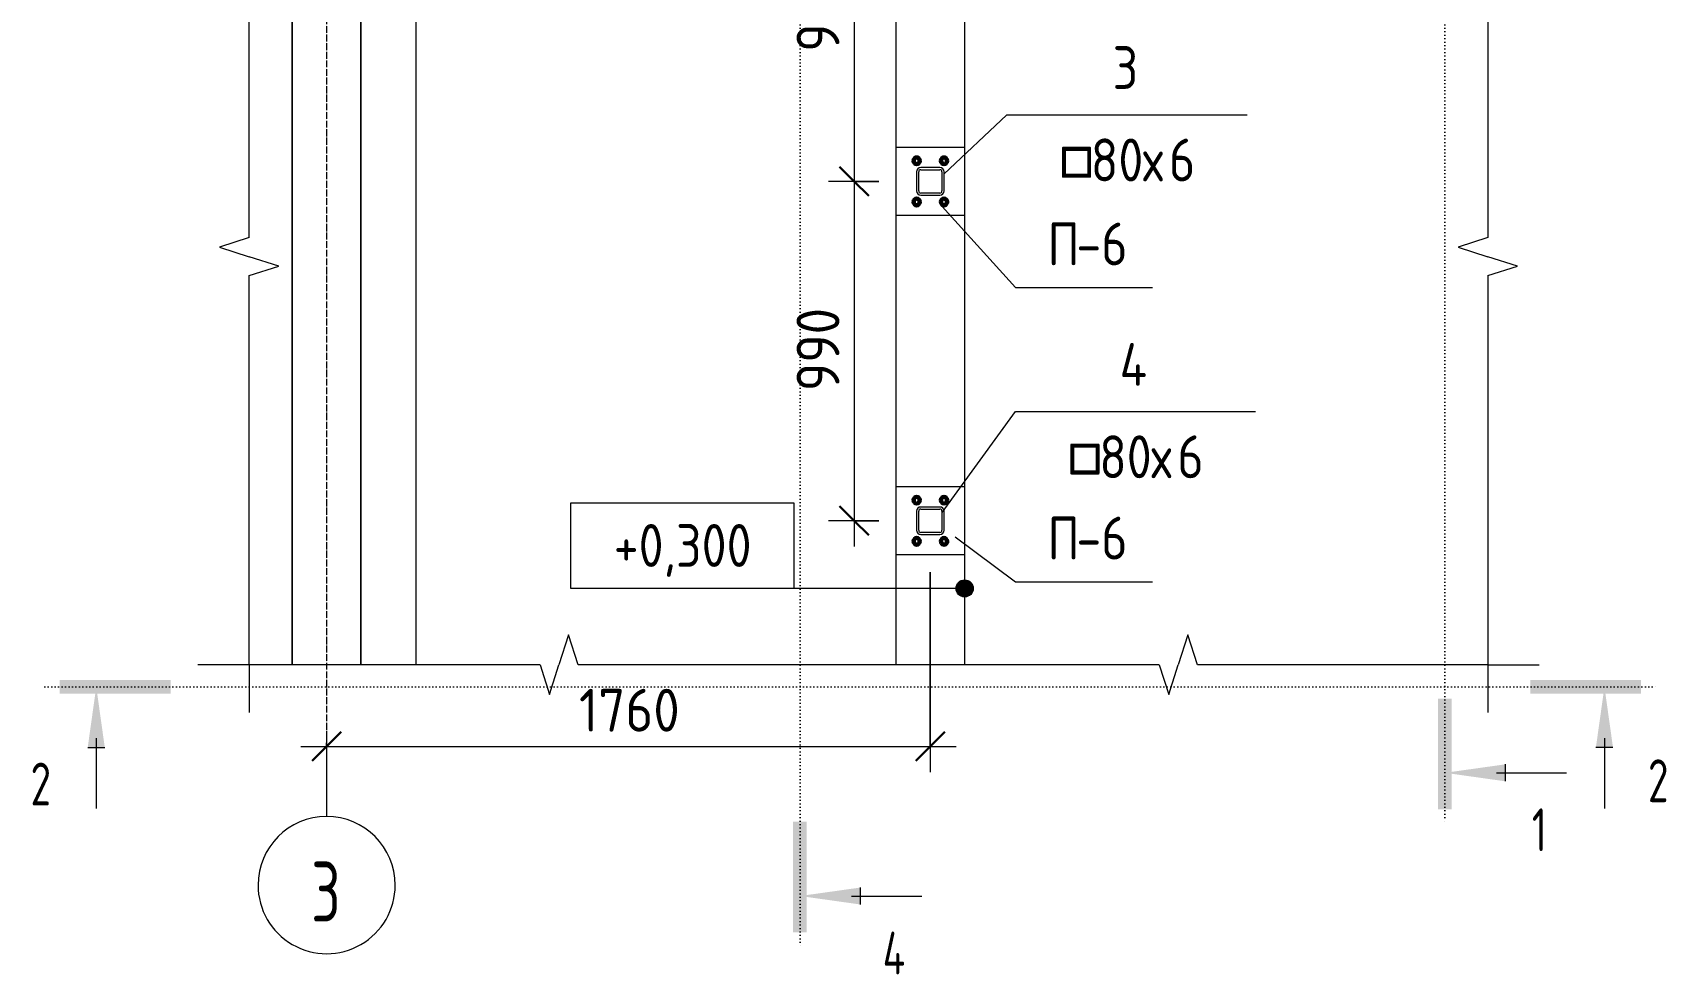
# Model space of a CAD drawing. Header units: millimetres. Extents: x 18265 to 85480, y -42500 to 14888.
# Drawn here: x 37132 to 41894, y 887 to 3634 of the extents above; entities that cross this region are included whole.
import ezdxf

# ---------------------------------------------------------------- set-up
doc = ezdxf.new("R2010")
doc.units = ezdxf.units.MM
for name, pattern in [('01 Штриховая _4 мм_', [6, 3.5, -2.5]), ('02 Штрихпунктирная _20 мм_', [25, 20, -2.5, 0, -2.5]), ('04 Пунктир 10мм', [10, 0, -10])]:
    doc.linetypes.add(name, pattern=pattern)
for name, color, linetype, lineweight in [('AA_Dim', 7, 'Continuous', 9), ('AA_Dim-50', 7, 'Continuous', 9), ('AA_Oformlenie', 7, 'Continuous', 9), ('AA_Razrez', 7, 'Continuous', 9), ('AA_Vinoska', 7, 'Continuous', 9), ('AA_Visotnaya otmetka', 7, 'Continuous', 9), ('AF_Balki', 7, 'Continuous', 20), ('AF_Stena_Опалубка', 253, 'Continuous', 20), ('AF_Stena_Опалубка_Существующая', 253, 'Continuous', 20), ('KR_Colonna_KG', 7, 'Continuous', 20), ('KR_Detal', 7, 'Continuous', 20), ('Оси', 7, 'Continuous', 9)]:
    doc.layers.add(name, color=color, linetype=linetype, lineweight=lineweight)
doc.styles.add('ISOCPEUR', font='isocpeur.TTF', dxfattribs={"width": 0.7, "height": 175})
doc.styles.add('ISOCPEUR_1', font='isocpeur.TTF', dxfattribs={"width": 0.7, "height": 125})
doc.styles.add('ISOCPEUR_2', font='isocpeur.TTF', dxfattribs={"width": 0.85, "height": 125})
doc.styles.add('ISOCPEUR_3', font='isocpeur.TTF', dxfattribs={"width": 0.9, "height": 125})
doc.styles.add('ISOCPEUR_4', font='isocpeur.TTF', dxfattribs={"width": 0.85, "height": 125})
doc.dimstyles.new('05_Округл_5мм__прозр_', dxfattribs={"dimscale": 304.8, "dimtxt": 125.344371, "dimasz": 0.278871, "dimexe": 0.246063, "dimexo": 0.164042, "dimgap": 0.016404, "dimtad": 1, "dimdec": 0, "dimrnd": 5, "dimdsep": 46, "dimtxsty": 'ISOCPEUR_3', "dimblk1": 'OBLIQUE', "dimblk2": 'OBLIQUE', "dimsah": 1, "dimcen": 0.09, "dimdle": 0.246063, "dimazin": 0, "dimtfac": 1, "dimtdec": 4, "dimtix": 1, "dimtmove": 0, "dimatfit": 3, "dimfxl": 1, "dimtvp": 1, "dimtolj": 1, "dimtzin": 0, "dimlwd": 18, "dimlwe": 18, "dimarcsym": 2})

# ---------------------------------------------------------------- blocks, each defined once
blk = doc.blocks.new('354_Прокат Лист _НесКаркас_РабПлоск_ - 354_Прокат Лист _НесКаркас_РабПлоск_-4002182-КР_ПЛ_Км_1')
at = {"layer": 'AF_Balki'}
for p, q in [((-50, -100), (-50, 100)), ((-50, 100), (150, 100)), ((150, 100), (150, -100)), ((150, -100), (-50, -100))]:
    blk.add_line(p, q, dxfattribs=at)
blk = doc.blocks.new('354_Анкер клиновой _СоедНесК_РабПлоск_ - M12x120_20-3827929-КР_ПЛ_Км_1')
at = {"layer": 'KR_Detal', "lineweight": 35}
for start, end in [(120, 180), (90, 120), (60, 90), (360, 60), (180, 240), (240, 270), (270, 300), (300, 360)]:
    blk.add_arc((0, 0), 9, start, end, dxfattribs=at)
for points in [[(-9, 5.2), (-8.3, 5.6), (-6.8, 6.5), (-5.3, 7.3), (-4.5, 7.8)], [(-9, 0), (-9, 0.9), (-9, 2.7), (-9, 4.4), (-9, 5.2)], [(-4.5, 7.8), (-3.7, 8.2), (-2.2, 9.1), (-0.7, 10), (0, 10.4)], [(0, 10.4), (0.7, 10), (2.2, 9.1), (3.7, 8.2), (4.5, 7.8)], [(4.5, 7.8), (5.3, 7.3), (6.8, 6.5), (8.3, 5.6), (9, 5.2)], [(9, 5.2), (9, 4.4), (9, 2.7), (9, 0.9), (9, 0)], [(-9, -5.2), (-9, -4.4), (-9, -2.7), (-9, -0.9), (-9, 0)], [(-4.5, -7.8), (-5.3, -7.3), (-6.8, -6.5), (-8.3, -5.6), (-9, -5.2)], [(0, -10.4), (-0.7, -10), (-2.2, -9.1), (-3.7, -8.2), (-4.5, -7.8)], [(4.5, -7.8), (3.7, -8.2), (2.2, -9.1), (0.7, -10), (0, -10.4)], [(9, -5.2), (8.3, -5.6), (6.8, -6.5), (5.3, -7.3), (4.5, -7.8)], [(9, 0), (9, -0.9), (9, -2.7), (9, -4.4), (9, -5.2)]]:
    blk.add_open_spline(points, degree=3, dxfattribs=at)
blk = doc.blocks.new('354_Анкер клиновой _СоедНесК_РабПлоск_ - M12x120_20-3843482-КР_ПЛ_Км_1')
at = {"layer": 'KR_Detal', "lineweight": 35}
for start, end in [(120, 180), (180, 240), (90, 120), (60, 90), (0, 60), (300, 0), (240, 270), (270, 300)]:
    blk.add_arc((0, 0), 9, start, end, dxfattribs=at)
for points in [[(-9, 5.2), (-8.3, 5.6), (-6.8, 6.5), (-5.3, 7.3), (-4.5, 7.8)], [(-9, 0), (-9, 0.9), (-9, 2.7), (-9, 4.4), (-9, 5.2)], [(-9, -5.2), (-9, -4.4), (-9, -2.7), (-9, -0.9), (-9, 0)], [(-4.5, 7.8), (-3.7, 8.2), (-2.2, 9.1), (-0.7, 10), (0, 10.4)], [(0, 10.4), (0.7, 10), (2.2, 9.1), (3.7, 8.2), (4.5, 7.8)], [(4.5, 7.8), (5.3, 7.3), (6.8, 6.5), (8.3, 5.6), (9, 5.2)], [(9, 5.2), (9, 4.4), (9, 2.7), (9, 0.9), (9, 0)], [(9, 0), (9, -0.9), (9, -2.7), (9, -4.4), (9, -5.2)], [(-4.5, -7.8), (-5.3, -7.3), (-6.8, -6.5), (-8.3, -5.6), (-9, -5.2)], [(0, -10.4), (-0.7, -10), (-2.2, -9.1), (-3.7, -8.2), (-4.5, -7.8)], [(4.5, -7.8), (3.7, -8.2), (2.2, -9.1), (0.7, -10), (0, -10.4)], [(9, -5.2), (8.3, -5.6), (6.8, -6.5), (5.3, -7.3), (4.5, -7.8)]]:
    blk.add_open_spline(points, degree=3, dxfattribs=at)
blk = doc.blocks.new('354_Шайба_ГОСТ 11371-78_СоедНесК_РабПлоск_ - Шайба_ГОСТ 11371-78-V100-КР_ПЛ_Км_1')
at = {"layer": 'KR_Detal', "lineweight": 35}
for start, end in [(0, 180), (180, 0)]:
    blk.add_arc((0, 0), 12, start, end, dxfattribs=at)
at = {"layer": 'KR_Detal', "linetype": '01 Штриховая _4 мм_', "lineweight": 35}
for start, end in [(0, 180), (180, 360)]:
    blk.add_arc((0, 0), 6.5, start, end, dxfattribs=at)
blk = doc.blocks.new('354_Шайба_ГОСТ 11371-78_СоедНесК_РабПлоск_ - Шайба_ГОСТ 11371-78-V101-КР_ПЛ_Км_1')
at = {"layer": 'KR_Detal', "lineweight": 35}
for start, end in [(360, 180), (180, 360)]:
    blk.add_arc((0, 0), 12, start, end, dxfattribs=at)
at = {"layer": 'KR_Detal', "linetype": '01 Штриховая _4 мм_', "lineweight": 35}
for start, end in [(0, 180), (180, 0)]:
    blk.add_arc((0, 0), 6.5, start, end, dxfattribs=at)
blk = doc.blocks.new('011_Прямоугольник обрыва _ЭлУзла_ - 011_Прямоугольник обрыва _ЭлУзла_-3988783-КР_ПЛ_Км_1')
at = {"layer": 'AA_Oformlenie'}
for p, q in [((0, -1133.7), (0, 0)), ((0, 0), (847.6, 0)), ((958.9, 0), (2652.9, 0)), ((2764.2, 0), (3610.5, 0)), ((3610.5, 0), (3610.5, -1133.7)), ((0, -3513.7), (0, -1245)), ((3610.5, -1245), (3610.5, -3513.7)), ((0, -4760), (0, -3625)), ((3610.5, -3625), (3610.5, -4760)), ((847.6, -4760), (0, -4760)), ((2652.9, -4760), (958.9, -4760)), ((3610.5, -4760), (2764.2, -4760))]:
    blk.add_line(p, q, dxfattribs=at)
blk = doc.blocks.new('Ось сетки - d_4мм-2765513-КР_ПЛ_Км_1')
at = {"layer": 'Оси'}
for start, end in [(360, 180), (360, 180), (180, 360), (180, 360)]:
    blk.add_arc((0, 0), 4, start, end, dxfattribs=at)
blk = doc.blocks.new('Разрез - Номер узла_ спереди-394134-КР_ПЛ_Км_1')
at = {"layer": 'AA_Razrez'}
for points in [[(7.329, 0.404), (7.329, -0.394), (0.873, -0.394), (0.873, 0.404)], [(3.497, -3.533), (2.503, -3.533), (3, 0)]]:
    blk.add_hatch(color=256, dxfattribs=at).paths.add_polyline_path(points)
for p, q in [((2.503, -3.533), (3.497, -3.533)), ((3, -3), (3, -7.096))]:
    blk.add_line(p, q, dxfattribs=at)
blk = doc.blocks.new('Разрез - Номер узла_ сзади-394133-КР_ПЛ_Км_1')
at = {"layer": 'AA_Razrez'}
for points in [[(7.329, 0.404), (7.329, -0.394), (0.873, -0.394), (0.873, 0.404)], [(3.497, -3.533), (2.503, -3.533), (3, 0)]]:
    blk.add_hatch(color=256, dxfattribs=at).paths.add_polyline_path(points)
for p, q in [((2.503, -3.533), (3.497, -3.533)), ((3, -3), (3, -7.096))]:
    blk.add_line(p, q, dxfattribs=at)
blk = doc.blocks.new('Высотные отметки - Рамка вверх-400294-КР_ПЛ_Км_1')
at = {"layer": 'AA_Vinoska'}
for p, q in [((-13, 0), (-13, 5)), ((-13, 5), (0, 5)), ((0, 5), (0, 0)), ((0, 0), (-13, 0))]:
    blk.add_line(p, q, dxfattribs=at)
blk = doc.blocks.new('DIMBLOCK35-КР_ПЛ_Км_1')
at = {"layer": 'AA_Dim-50', "lineweight": 30}
for p, q in [((39526.6, 4190), (39484.1, 4232.5)), ((39526.6, 4190), (39569.1, 4147.5)), ((39526.6, 3200), (39484.1, 3242.5)), ((39526.6, 3200), (39569.1, 3157.5))]:
    blk.add_line(p, q, dxfattribs=at)
at = {"layer": 'AA_Dim-50', "lineweight": 18}
for p, q in [((39598.8, 4190), (39451.6, 4190)), ((39526.6, 4190), (39526.6, 3200)), ((39526.6, 4190), (39598.8, 4190)), ((39598.8, 3200), (39451.6, 3200)), ((39526.6, 3200), (39598.8, 3200))]:
    blk.add_line(p, q, dxfattribs=at)
at = {"layer": 'AA_Dim-50', "color": 0, "lineweight": 18, "insert": (39358.8, 3577.9), "char_height": 125, "width": 280.961, "attachment_point": 1, "rotation": 90, "line_spacing_factor": 1.135194, "style": 'ISOCPEUR_3'}
blk.add_mtext('990', dxfattribs=at)
blk = doc.blocks.new('_Oblique')
at = {"color": 0, "linetype": 'ByBlock', "lineweight": -2}
blk.add_line((-0.5, -0.5), (0.5, 0.5), dxfattribs=at)
blk = doc.blocks.new('DIMBLOCK36-КР_ПЛ_Км_1')
at = {"layer": 'AA_Dim-50', "lineweight": 30}
for p, q in [((39526.6, 3200), (39484.1, 3242.5)), ((39526.6, 3200), (39569.1, 3157.5)), ((39526.6, 2210), (39484.1, 2252.5)), ((39526.6, 2210), (39569.1, 2167.5))]:
    blk.add_line(p, q, dxfattribs=at)
at = {"layer": 'AA_Dim-50', "lineweight": 18}
for p, q in [((39598.8, 3200), (39451.6, 3200)), ((39526.6, 3200), (39526.6, 2135)), ((39526.6, 3200), (39598.8, 3200)), ((39598.8, 2210), (39451.6, 2210)), ((39526.6, 2210), (39598.8, 2210))]:
    blk.add_line(p, q, dxfattribs=at)
at = {"layer": 'AA_Dim-50', "color": 0, "lineweight": 18, "insert": (39358.8, 2587.9), "char_height": 125, "width": 280.961, "attachment_point": 1, "rotation": 90, "line_spacing_factor": 1.135194, "style": 'ISOCPEUR_3'}
blk.add_mtext('990', dxfattribs=at)
blk = doc.blocks.new('DIMBLOCK37-КР_ПЛ_Км_1')
at = {"layer": 'AA_Dim-50', "lineweight": 18}
for p, q in [((39748.8, 2060), (39748.8, 1476.8)), ((39748.8, 1551.8), (39748.8, 2060)), ((37913.8, 1551.8), (39823.8, 1551.8)), ((37988.8, 1562), (37988.8, 1476.8)), ((37988.8, 1551.8), (37988.8, 1562))]:
    blk.add_line(p, q, dxfattribs=at)
at = {"layer": 'AA_Dim-50', "lineweight": 30}
for p, q in [((37988.8, 1551.8), (38031.3, 1594.3)), ((39748.8, 1551.8), (39791.3, 1594.3)), ((37988.8, 1551.8), (37946.3, 1509.3)), ((39748.8, 1551.8), (39706.3, 1509.3))]:
    blk.add_line(p, q, dxfattribs=at)
at = {"layer": 'AA_Dim-50', "color": 0, "lineweight": 18, "insert": (38724.6, 1719.7), "char_height": 125, "width": 346.234, "attachment_point": 1, "line_spacing_factor": 1.135194, "style": 'ISOCPEUR_3'}
blk.add_mtext('1760', dxfattribs=at)
blk = doc.blocks.new('043_М_КолонныКМ - Позиция_Наименование_дп14-3915281-КР_ПЛ_Км_1')
at = {"layer": 'AA_Vinoska'}
blk.add_line((-7, 0), (7, 0), dxfattribs=at)
blk = doc.blocks.new('043_М_Балки_Полка - Позиция_дп8-3915677-КР_ПЛ_Км_1')
at = {"layer": 'AA_Vinoska'}
blk.add_line((-4, 0), (4, 0), dxfattribs=at)

msp = doc.modelspace()

# ---------------------------------------------------------------- hatches: boundary and pattern name
at = {"layer": 'AA_Visotnaya otmetka'}
h = msp.add_hatch(color=256, dxfattribs=at)
edge = h.paths.add_edge_path()
edge.add_arc((39848.8187, 2012.4735), 25, 0, 360)

# ---------------------------------------------------------------- linework, layer by layer
at = {"layer": 'AA_Razrez', "linetype": '04 Пунктир 10мм'}
for p, q in [((39369.0125, 7161.6128), (39369.0125, 965.1788)), ((41249.0125, 7161.6128), (41249.0125, 1324.581)), ((37167.2078, 1725.5005), (41864.0825, 1725.5005))]:
    msp.add_line(p, q, dxfattribs=at)
at = {"layer": 'AA_Vinoska'}
for p, q in [((39788.3078, 3220.523), (39972.1296, 3394.4216)), ((39783.2751, 3126.29), (39996.6726, 2890.2642)), ((37763.3531, 3036.3087), (37676.703, 3008.1543)), ((37676.703, 3008.1543), (37763.3531, 2980)), ((41373.8803, 3036.3087), (41287.2302, 3008.1543)), ((41287.2302, 3008.1543), (41373.8803, 2980)), ((37849.9556, 2952.5), (37763.3531, 2980)), ((41460.4829, 2952.5), (41373.8803, 2980)), ((37763.3531, 2925), (37849.9556, 2952.5)), ((41373.8803, 2925), (41460.4829, 2952.5)), ((39783.2751, 2234.1265), (39996.6726, 2528.5356)), ((39821.0279, 2162.7803), (39996.6726, 2032.0686)), ((38694.1392, 1876.6501), (38665.9849, 1790)), ((38722.2936, 1790), (38694.1392, 1876.6501)), ((40499.4028, 1876.6501), (40471.2485, 1790)), ((40527.5572, 1790), (40499.4028, 1876.6501)), ((37763.3531, 1790), (37613.3531, 1790)), ((37763.3531, 1790), (37763.3531, 1650.6432)), ((38610.9849, 1790), (38638.4849, 1703.3975)), ((38638.4849, 1703.3975), (38665.9849, 1790)), ((40416.2485, 1790), (40443.7485, 1703.3975)), ((40443.7485, 1703.3975), (40471.2485, 1790)), ((41373.8803, 1790), (41523.8803, 1790)), ((41373.8803, 1790), (41373.8803, 1650.6432))]:
    msp.add_line(p, q, dxfattribs=at)
at = {"layer": 'AA_Visotnaya otmetka'}
for p, q in [((39679.0322, 2012.4735), (39350.8104, 2012.4735)), ((39848.8187, 2012.4735), (39679.0322, 2012.4735))]:
    msp.add_line(p, q, dxfattribs=at)
msp.add_circle((39848.8187, 2012.4735), 25, dxfattribs=at)
at = {"layer": 'AF_Stena_Опалубка'}
for p, q in [((39648.8187, 1790), (39648.8187, 4490)), ((39848.8187, 4490), (39848.8187, 1790))]:
    msp.add_line(p, q, dxfattribs=at)
at = {"layer": 'AF_Stena_Опалубка_Существующая'}
for p, q in [((37888.8187, 6250), (37888.8187, 1790)), ((37888.8187, 1790), (37888.8187, 6250)), ((38088.8187, 1790), (38088.8187, 6250)), ((38088.8187, 6090), (38088.8187, 1790)), ((38088.8187, 1790), (38088.8187, 6090)), ((38248.8187, 6090), (38248.8187, 1790))]:
    msp.add_line(p, q, dxfattribs=at)
at = {"layer": 'KR_Colonna_KG'}
for p, q in [((39776.8187, 3240), (39720.8187, 3240)), ((39708.8187, 3228), (39708.8187, 3172)), ((39714.8187, 3172), (39714.8187, 3228)), ((39720.8187, 3234), (39776.8187, 3234)), ((39782.8187, 3228), (39782.8187, 3172)), ((39788.8187, 3172), (39788.8187, 3228)), ((39776.8187, 3166), (39720.8187, 3166)), ((39720.8187, 3160), (39776.8187, 3160)), ((39776.8187, 2250), (39720.8187, 2250)), ((39720.8187, 2244), (39776.8187, 2244)), ((39708.8187, 2238), (39708.8187, 2182)), ((39714.8187, 2182), (39714.8187, 2238)), ((39782.8187, 2238), (39782.8187, 2182)), ((39788.8187, 2182), (39788.8187, 2238)), ((39776.8187, 2176), (39720.8187, 2176)), ((39720.8187, 2170), (39776.8187, 2170))]:
    msp.add_line(p, q, dxfattribs=at)
for centre, radius, start, end in [((39720.8187, 3228), 12, 90, 180), ((39776.8187, 3228), 12, 0, 90), ((39720.8187, 3228), 6, 90, 180), ((39776.8187, 3228), 6, 0, 90), ((39720.8187, 3172), 12, 180, 270), ((39720.8187, 3172), 6, 180, 270), ((39776.8187, 3172), 12, 270, 0), ((39776.8187, 3172), 6, 270, 0), ((39720.8187, 2238), 12, 90, 180), ((39720.8187, 2238), 6, 90, 180), ((39776.8187, 2238), 12, 0, 90), ((39776.8187, 2238), 6, 0, 90), ((39720.8187, 2182), 12, 180, 270), ((39720.8187, 2182), 6, 180, 270), ((39776.8187, 2182), 12, 270, 0), ((39776.8187, 2182), 6, 270, 0)]:
    msp.add_arc(centre, radius, start, end, dxfattribs=at)
at = {"layer": 'Оси', "linetype": '02 Штрихпунктирная _20 мм_'}
msp.add_line((37988.8187, 6640), (37988.8187, 1596.9806), dxfattribs=at)
at = {"layer": 'Оси'}
msp.add_line((37988.8187, 1596.9806), (37988.8187, 1346.9806), dxfattribs=at)

# ---------------------------------------------------------------- block references
at = {"layer": 'AA_Oformlenie'}
msp.add_blockref('011_Прямоугольник обрыва _ЭлУзла_ - 011_Прямоугольник обрыва _ЭлУзла_-3988783-КР_ПЛ_Км_1', (37763.3531, 6550), dxfattribs=at)
at = {"layer": 'AA_Razrez', "xscale": 49.99999999999998, "yscale": 49.99999999999998, "zscale": 49.99999999999998}
msp.add_blockref('Разрез - Номер узла_ спереди-394134-КР_ПЛ_Км_1', (37167.2078, 1725.5005), dxfattribs=at)
at = {"layer": 'AA_Razrez', "extrusion": (0, 0, -1), "xscale": 49.99999999999998, "yscale": 49.99999999999998, "zscale": 49.99999999999998}
msp.add_blockref('Разрез - Номер узла_ сзади-394133-КР_ПЛ_Км_1', (-41864.0825, 1725.5005), dxfattribs=at)
at = {"layer": 'AA_Razrez', "xscale": 49.99999999999998, "yscale": 49.99999999999998, "zscale": 49.99999999999998, "rotation": 89.99999999999947}
for p in [(41249.0125, 1324.581), (39369.0125, 965.1788)]:
    msp.add_blockref('Разрез - Номер узла_ спереди-394134-КР_ПЛ_Км_1', p, dxfattribs=at)
at = {"layer": 'AA_Vinoska', "xscale": 49.99999999999998, "yscale": 49.99999999999998, "zscale": 49.99999999999998}
for name, p in [('043_М_КолонныКМ - Позиция_Наименование_дп14-3915281-КР_ПЛ_Км_1', (40322.1296, 3394.4216)), ('043_М_Балки_Полка - Позиция_дп8-3915677-КР_ПЛ_Км_1', (40196.6726, 2890.2642)), ('043_М_КолонныКМ - Позиция_Наименование_дп14-3915281-КР_ПЛ_Км_1', (40346.6726, 2528.5356)), ('Высотные отметки - Рамка вверх-400294-КР_ПЛ_Км_1', (39350.8104, 2012.4735)), ('043_М_Балки_Полка - Позиция_дп8-3915677-КР_ПЛ_Км_1', (40196.6726, 2032.0686))]:
    msp.add_blockref(name, p, dxfattribs=at)
at = {"layer": 'AF_Balki', "rotation": 89.99999999999962}
for p in [(39748.8187, 3150), (39748.8187, 2160)]:
    msp.add_blockref('354_Прокат Лист _НесКаркас_РабПлоск_ - 354_Прокат Лист _НесКаркас_РабПлоск_-4002182-КР_ПЛ_Км_1', p, dxfattribs=at)
at = {"layer": 'KR_Detal', "linetype": '01 Штриховая _4 мм_', "lineweight": 35}
for name, p in [('354_Шайба_ГОСТ 11371-78_СоедНесК_РабПлоск_ - Шайба_ГОСТ 11371-78-V101-КР_ПЛ_Км_1', (39708.819, 3259.9993)), ('354_Шайба_ГОСТ 11371-78_СоедНесК_РабПлоск_ - Шайба_ГОСТ 11371-78-V100-КР_ПЛ_Км_1', (39708.819, 3139.9993)), ('354_Шайба_ГОСТ 11371-78_СоедНесК_РабПлоск_ - Шайба_ГОСТ 11371-78-V101-КР_ПЛ_Км_1', (39708.819, 2270)), ('354_Шайба_ГОСТ 11371-78_СоедНесК_РабПлоск_ - Шайба_ГОСТ 11371-78-V100-КР_ПЛ_Км_1', (39708.819, 2150))]:
    msp.add_blockref(name, p, dxfattribs=at)
at = {"layer": 'KR_Detal', "lineweight": 35}
for name, p in [('354_Анкер клиновой _СоедНесК_РабПлоск_ - M12x120_20-3843482-КР_ПЛ_Км_1', (39708.819, 3259.9993)), ('354_Анкер клиновой _СоедНесК_РабПлоск_ - M12x120_20-3827929-КР_ПЛ_Км_1', (39708.819, 3139.9993)), ('354_Анкер клиновой _СоедНесК_РабПлоск_ - M12x120_20-3843482-КР_ПЛ_Км_1', (39708.819, 2270)), ('354_Анкер клиновой _СоедНесК_РабПлоск_ - M12x120_20-3827929-КР_ПЛ_Км_1', (39708.819, 2150))]:
    msp.add_blockref(name, p, dxfattribs=at)
at = {"layer": 'KR_Detal', "linetype": '01 Штриховая _4 мм_', "lineweight": 35, "rotation": 180}
for name, p in [('354_Шайба_ГОСТ 11371-78_СоедНесК_РабПлоск_ - Шайба_ГОСТ 11371-78-V100-КР_ПЛ_Км_1', (39788.8185, 3259.9993)), ('354_Шайба_ГОСТ 11371-78_СоедНесК_РабПлоск_ - Шайба_ГОСТ 11371-78-V101-КР_ПЛ_Км_1', (39788.8185, 3139.9993)), ('354_Шайба_ГОСТ 11371-78_СоедНесК_РабПлоск_ - Шайба_ГОСТ 11371-78-V100-КР_ПЛ_Км_1', (39788.8185, 2270)), ('354_Шайба_ГОСТ 11371-78_СоедНесК_РабПлоск_ - Шайба_ГОСТ 11371-78-V101-КР_ПЛ_Км_1', (39788.8185, 2150))]:
    msp.add_blockref(name, p, dxfattribs=at)
at = {"layer": 'KR_Detal', "lineweight": 35, "rotation": 180}
for name, p in [('354_Анкер клиновой _СоедНесК_РабПлоск_ - M12x120_20-3827929-КР_ПЛ_Км_1', (39788.8185, 3259.9993)), ('354_Анкер клиновой _СоедНесК_РабПлоск_ - M12x120_20-3843482-КР_ПЛ_Км_1', (39788.8185, 3139.9993)), ('354_Анкер клиновой _СоедНесК_РабПлоск_ - M12x120_20-3827929-КР_ПЛ_Км_1', (39788.8185, 2270)), ('354_Анкер клиновой _СоедНесК_РабПлоск_ - M12x120_20-3843482-КР_ПЛ_Км_1', (39788.8185, 2150))]:
    msp.add_blockref(name, p, dxfattribs=at)
at = {"layer": 'Оси', "xscale": 49.99999999999998, "yscale": 49.99999999999998, "zscale": 49.99999999999998, "rotation": 180}
msp.add_blockref('Ось сетки - d_4мм-2765513-КР_ПЛ_Км_1', (37988.8187, 1146.9806), dxfattribs=at)

# ---------------------------------------------------------------- texts
at = {"layer": 'AA_Razrez', "char_height": 125, "attachment_point": 1, "style": 'ISOCPEUR_1'}
for s, insert, width in [('\\fISOCPEUR|b0|i0|c204|p34|;\\W.7;2', (37125.5865, 1504.3163), 75.759469), ('\\fISOCPEUR|b0|i0|c204|p34|;\\W.7;2', (41840.9537, 1513.9034), 75.759469), ('\\fISOCPEUR|b0|i0|c204|p34|;\\W.7;1', (41502.406, 1370.8191), 53.312219), ('\\fISOCPEUR|b0|i0|c204|p34|;\\W.7;4', (39609.806, 1011.417), 84.177187)]:
    msp.add_mtext(s, dxfattribs=dict(at, insert=insert, width=width))
at = {"layer": 'AA_Vinoska', "char_height": 125, "attachment_point": 1}
for s, insert, width, style in [('\\fISOCPEUR|b0|i0|c204|p34|;\\W.85;3', (40280.2435, 3594.3553), 91.993641, 'ISOCPEUR_2'), ('\\fISOCPEUR|b0|i0|c130|p34|;\\W.85;□', (40121.0818, 3324.873), 115.843844, 'ISOCPEUR_4'), ('80', (40216.6625, 3324.873), 183.987281, 'ISOCPEUR_2'), ('\\fISOCPEUR|b0|i0|c204|p34|;\\W.85;х', (40368.4672, 3324.873), 91.993641, 'ISOCPEUR_2'), ('\\fISOCPEUR|b0|i0|c204|p34|;\\W.85;6', (40444.3695, 3324.873), 91.993641, 'ISOCPEUR_2'), ('\\fISOCPEUR|b0|i0|c204|p34|;\\W.85;П', (40090.3153, 3079.9401), 102.215156, 'ISOCPEUR_2'), ('-6', (40174.6512, 3079.9401), 183.987281, 'ISOCPEUR_2'), ('\\fISOCPEUR|b0|i0|c204|p34|;\\W.85;4', (40300.5365, 2728.4693), 102.215156, 'ISOCPEUR_2'), ('\\fISOCPEUR|b0|i0|c130|p34|;\\W.85;□', (40145.6247, 2458.987), 115.843844, 'ISOCPEUR_4'), ('80', (40241.2055, 2458.987), 183.987281, 'ISOCPEUR_2'), ('\\fISOCPEUR|b0|i0|c204|p34|;\\W.85;6', (40468.9125, 2458.987), 91.993641, 'ISOCPEUR_2'), ('\\fISOCPEUR|b0|i0|c204|p34|;\\W.85;х', (40393.0102, 2458.987), 91.993641, 'ISOCPEUR_2'), ('\\fISOCPEUR|b0|i0|c204|p34|;\\W.85;П', (40090.3153, 2221.7445), 102.215156, 'ISOCPEUR_2'), ('-6', (40174.6512, 2221.7445), 183.987281, 'ISOCPEUR_2')]:
    msp.add_mtext(s, dxfattribs=dict(at, insert=insert, width=width, style=style))
at = {"layer": 'AA_Visotnaya otmetka', "insert": (38825.8943, 2200.3133), "char_height": 125, "width": 479.798668, "attachment_point": 1, "line_spacing_factor": 1.135194, "style": 'ISOCPEUR_2'}
msp.add_mtext('+0,300', dxfattribs=at)
at = {"layer": 'Оси', "insert": (37943.559, 1215.5837), "char_height": 175, "width": 103.818531, "attachment_point": 1, "style": 'ISOCPEUR'}
msp.add_mtext('\\fISOCPEUR|b0|i0|c204|p34|;\\W.7;3', dxfattribs=at)

# ---------------------------------------------------------------- dimensions: what is measured, and where the dimension line sits
at = {"layer": 'AA_Dim', "lineweight": 18}
for base, p1, p2, picture, middle in [((39526.6424, 3200), (39648.8187, 4190), (39648.8187, 3200), 'DIMBLOCK35-КР_ПЛ_Км_1', (39459.1424, 3695)), ((39526.6424, 2210), (39648.8187, 3200), (39648.8187, 2210), 'DIMBLOCK36-КР_ПЛ_Км_1', (39459.1424, 2705))]:
    dim = msp.add_linear_dim(base=base, p1=p1, p2=p2, angle=90, dimstyle='05_Округл_5мм__прозр_', override={"dimpost": '<>', "dimfxl": 990}, dxfattribs=at)
    dim.commit()
    dim.dimension.update_dxf_attribs({"geometry": picture, "text_midpoint": middle})
dim = msp.add_linear_dim(base=(39748.8187, 1551.8489), p1=(37988.8187, 1611.9529), p2=(39748.8187, 2110), dimstyle='05_Округл_5мм__прозр_', override={"dimpost": '<>', "dimfxl": 1829.112049}, dxfattribs=at)
dim.commit()
dim.dimension.update_dxf_attribs({"geometry": 'DIMBLOCK37-КР_ПЛ_Км_1', "text_midpoint": (38868.8187, 1619.3489)})

doc.saveas('drawing.dxf')
